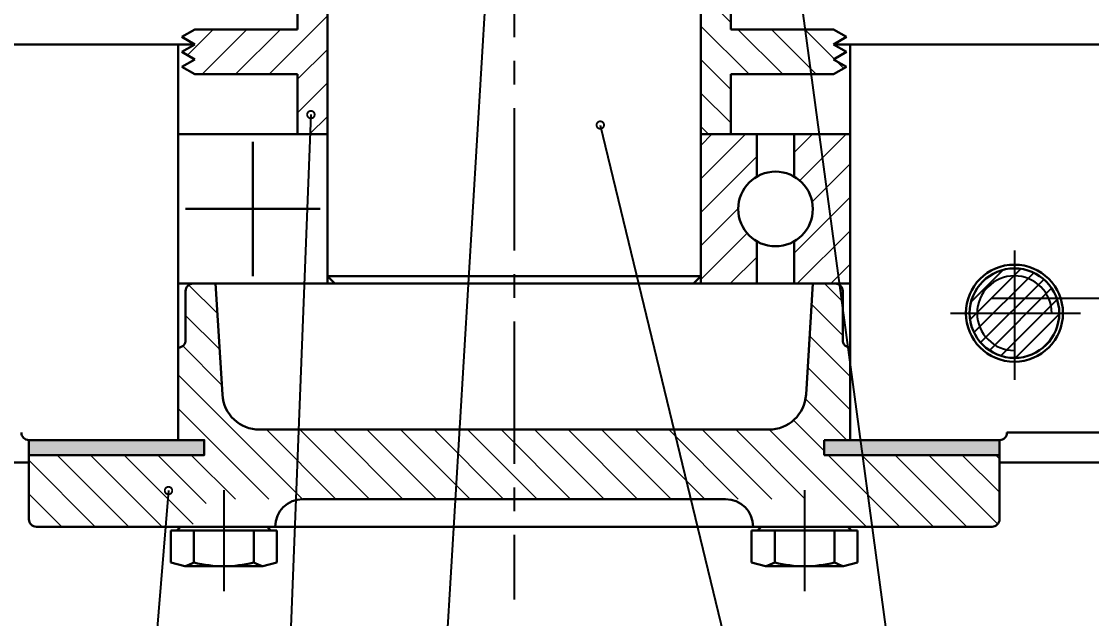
# Model space of a CAD drawing. Header units: millimetres. Extents: x -4 to 3231, y -4 to 1068.
# Drawn here: x 1116.1 to 1259.5, y 315.5 to 395.5 of the extents above; entities that cross this region are included whole.
import ezdxf
from ezdxf import colors
from ezdxf.entities.mleader import LeaderData, LeaderLine
from ezdxf.enums import TextEntityAlignment as Align
from ezdxf.math import Vec2, Vec3

# ---------------------------------------------------------------- set-up
doc = ezdxf.new("R2010")
doc.units = ezdxf.units.MM
doc.linetypes.add('CENTER2', pattern=[28.574999999999996, 19.05, -3.174999999999999, 3.174999999999999, -3.174999999999999])
for name, color, linetype, lineweight in [('xishixian', 7, 'Continuous', 9), ('剖面线', 5, 'Continuous', 20), ('粗实线', 7, 'Continuous', 30), ('粗实线层', 7, 'Continuous', 30)]:
    doc.layers.add(name, color=color, linetype=linetype, lineweight=lineweight)
for name, color, linetype in [('中心线', 1, 'CENTER2'), ('中心线层', 7, 'CENTER2'), ('细实线', 7, 'Continuous')]:
    doc.layers.add(name, color=color, linetype=linetype)
doc.styles.get("Standard").update_dxf_attribs({"font": 'txt', "bigfont": 'gbcbig.shx'})
doc.styles.add('国标字母', font='simfang.ttf', dxfattribs={"width": 0.667, "height": 5})
pattern_1 = [(135, (-1764.0659008781, -3005.454332721272), (-2.245064030267288, -2.245064030267288), [])]
pattern_2 = [(45, (-1764.0659008781, -3005.454332721272), (-2.245064030267288, 2.245064030267288), [])]

# ---------------------------------------------------------------- blocks, each defined once
blk = doc.blocks.new('_TagCircle')
at = {"color": 0, "linetype": 'ByBlock', "lineweight": -2, "transparency": 16777216}
blk.add_circle((0, 0), 4, dxfattribs=at)
at = {"layer": '细实线', "color": 0, "transparency": 16777216, "style": '国标字母'}
blk.add_attdef('TAGNUMBER', text='', height=3, dxfattribs=at).set_placement((0, -1.5), align=Align.CENTER)
blk = doc.blocks.new('_DotSmall')
at = {"color": 0, "linetype": 'ByBlock', "const_width": 0.5}
blk.add_lwpolyline([(-0.0625, 0, 1), (0.0625, 0, 1)], format="xyb", close=True, dxfattribs=at)

msp = doc.modelspace()

# ---------------------------------------------------------------- hatches: boundary and pattern name
at = {"layer": '中心线'}
h = msp.add_hatch(dxfattribs=at)
h.set_pattern_fill('ANSI31', color=0, scale=0.5)
h.set_pattern_definition([(45, (-1410.068907115892, -3229.454332721271), (-1.122532015133644, 1.122532015133644), [])])
edge = h.paths.add_edge_path()
edge.add_arc((1249.140022528545, 356.3672774597985), 6, 0, 360)
at = {"layer": '剖面线'}
h = msp.add_hatch(dxfattribs=at)
h.set_pattern_fill('ANSI31', color=0, angle=90)
h.set_pattern_definition(pattern_1)
edge = h.paths.add_edge_path()
edge.add_arc((973.1430287663316, 348.367277459799), 1, 180, 270, ccw=False)
edge.add_line((972.1430287663316, 348.367277459799), (972.1430287663334, 367.3672774597976))
edge.add_arc((971.1430287663334, 367.3672774597976), 1, 0, 90)
edge.add_line((971.1430287663334, 368.3672774597976), (969.625269874592, 368.3672774597981))
edge.add_line((969.625269874592, 368.3672774597981), (968.0112030874661, 348.7571258340968))
edge.add_arc((963.0280539181222, 349.1672774597981), 4.999999999999887, 270, 355.294721532098, ccw=False)
edge.add_line((963.0280539181222, 344.1672774597982), (962.2889789797546, 344.1672774597982))
edge.add_line((962.2889789797546, 344.1672774597982), (954.1426799968158, 344.1672774597982))
edge.add_line((954.1426799968158, 344.1672774597982), (954.1426799968158, 343.1672774597982))
edge.add_line((954.1426799968158, 343.1672774597982), (954.1914553180765, 342.6026221515093))
edge.add_line((954.1914553180765, 342.6026221515093), (962.1914553180765, 342.1026221515093))
edge.add_line((962.1914553180765, 342.1026221515093), (962.1914553180765, 335.1026221515093))
edge.add_line((962.1914553180765, 335.1026221515093), (954.1914553180769, 334.6026221515093))
edge.add_line((954.1914553180769, 334.6026221515093), (954.1426799968167, 333.0542774597993))
edge.add_line((954.1426799968167, 333.0542774597993), (968.7334765541568, 333.0542774597984))
edge.add_arc((968.7334765541567, 330.1672774597981), 2.887000000000285, -4.291678123991005e-11, 89.99999999999778, ccw=False)
edge.add_line((971.620476554157, 330.167277459796), (972.30309287209, 330.167277459796))
edge.add_line((972.30309287209, 330.167277459796), (973.1430287663366, 330.1672774597982))
edge.add_line((973.1430287663366, 330.1672774597982), (973.616838802116, 330.1672774597982))
edge.add_line((973.616838802116, 330.1672774597982), (981.1717722285321, 330.1672774597982))
edge.add_line((981.1717722285321, 330.1672774597982), (987.1430287663316, 330.1672774597982))
edge.add_arc((987.1430287663316, 331.1672774597982), 1, 270, 360)
edge.add_line((988.1430287663316, 331.1672774597982), (988.1430287663316, 337.1672774597982))
edge.add_line((988.1430287663316, 337.1672774597982), (988.1430287663316, 337.367277459799))
edge.add_line((988.1430287663316, 337.367277459799), (972.1430287663316, 337.367277459799))
edge.add_line((972.1430287663316, 337.367277459799), (972.1430287663316, 338.367277459799))
edge.add_line((972.1430287663316, 338.367277459799), (972.1430287663316, 339.367277459799))
edge.add_line((972.1430287663316, 339.367277459799), (973.1430287663316, 339.367277459799))
edge.add_line((973.1430287663316, 339.367277459799), (973.1430287663316, 347.367277459799))
edge = h.paths.add_edge_path()
edge.add_line((1042.140022528545, 339.1672774597982), (1021.99407231513, 339.1672774597982))
edge.add_arc((1021.99407231513, 344.167277459798), 4.999999999999773, 184.4855402773518, 270, ccw=False)
edge.add_line((1017.009386801682, 343.776239952625), (1015.553987728482, 362.3286973087224))
edge.add_line((1015.553987728482, 362.3286973087224), (1013.140022528542, 362.3286973087224))
edge.add_arc((1013.140022528542, 361.3286973087224), 1, 90, 180)
edge.add_line((1012.140022528542, 361.3286973087224), (1012.140022528544, 348.367277459799))
edge.add_arc((1011.140022528544, 348.367277459799), 1, -90.00000000005213, 0, ccw=False)
edge.add_line((1011.140022528543, 347.367277459799), (1011.140022528543, 339.367277459799))
edge.add_line((1011.140022528543, 339.367277459799), (1012.140022528544, 339.367277459799))
edge.add_line((1012.140022528544, 339.367277459799), (1012.140022528544, 337.367277459799))
edge.add_line((1012.140022528544, 337.367277459799), (996.1430287663316, 337.367277459799))
edge.add_line((996.1430287663316, 337.367277459799), (996.1430287663316, 331.1672774597982))
edge.add_arc((997.1430287663316, 331.1672774597982), 1, 180, 270)
edge.add_line((997.1430287663316, 330.1672774597982), (1011.140022528544, 330.1672774597982))
edge.add_line((1011.140022528544, 330.1672774597982), (1012.662574740717, 330.1672774597982))
edge.add_arc((1015.549574740718, 330.1672774597982), 2.887000000000171, 90, 180, ccw=False)
edge.add_line((1015.549574740718, 333.0542774597984), (1042.140022528545, 333.0542774597984))
edge.add_line((1042.140022528545, 333.0542774597984), (1042.140022528545, 339.1672774597982))
edge = h.paths.add_edge_path()
edge.add_line((1088.140022528544, 337.1672774597982), (1088.140022528544, 337.367277459799))
edge.add_line((1088.140022528544, 337.367277459799), (1072.140022528544, 337.367277459799))
edge.add_line((1072.140022528544, 337.367277459799), (1072.140022528544, 339.367277459799))
edge.add_line((1072.140022528544, 339.367277459799), (1073.140022528546, 339.367277459799))
edge.add_line((1073.140022528546, 339.367277459799), (1073.140022528545, 347.367277459799))
edge.add_arc((1073.140022528545, 348.367277459799), 1, 180, 270, ccw=False)
edge.add_line((1072.140022528545, 348.367277459799), (1072.140022528547, 361.3286973087224))
edge.add_arc((1071.140022528547, 361.3286973087224), 1, 0, 90)
edge.add_line((1071.140022528547, 362.3286973087224), (1069.647329872711, 362.3286973087211))
edge.add_line((1069.647329872711, 362.3286973087211), (1068.726057328608, 362.3286973087211))
edge.add_line((1068.726057328608, 362.3286973087211), (1067.270658255408, 343.776239952625))
edge.add_arc((1062.28597274196, 344.167277459798), 4.999999999999753, 270, 355.51445972264827, ccw=False)
edge.add_line((1062.28597274196, 339.1672774597982), (1042.140022528545, 339.1672774597982))
edge.add_line((1042.140022528545, 339.1672774597982), (1042.140022528545, 333.0542774597989))
edge.add_line((1042.140022528545, 333.0542774597989), (1068.730470316365, 333.0542774597984))
edge.add_arc((1068.730470316365, 330.1672774597983), 2.887000000000114, 1.8837909010471776e-10, 90, ccw=False)
edge.add_line((1071.617470316366, 330.1672774598078), (1073.513434644129, 330.1672774598082))
edge.add_line((1073.513434644129, 330.1672774598082), (1076.738765990745, 330.1672774597982))
edge.add_line((1076.738765990745, 330.1672774597982), (1087.140022528544, 330.1672774597982))
edge.add_arc((1087.140022528544, 331.1672774597982), 1, 270, 360)
edge.add_line((1088.140022528544, 331.1672774597982), (1088.140022528544, 337.1672774597982))
edge = h.paths.add_edge_path()
edge.add_line((1182.140022528544, 340.769499980931), (1181.363565393237, 340.769499980931))
edge.add_line((1181.363565393237, 340.769499980931), (1148.046108452862, 340.769499980931))
edge.add_arc((1148.046108452862, 345.769499980931), 5.000000000000057, 183.5240543289385, 270, ccw=False)
edge.add_line((1143.055563049763, 345.462162089334), (1142.140022528544, 360.3286873842667))
edge.add_line((1142.140022528544, 360.3286873842667), (1139.140022528544, 360.3286873842667))
edge.add_arc((1139.140022528544, 359.3286873842667), 1, 90, 180)
edge.add_line((1138.140022528544, 359.3286873842667), (1138.140022528544, 352.7672774597968))
edge.add_arc((1137.140022528544, 352.7672774597968), 1, -90, 0, ccw=False)
edge.add_line((1137.140022528544, 351.7672774597968), (1137.140022528543, 339.3672774597972))
edge.add_line((1137.140022528543, 339.3672774597972), (1139.640022528543, 339.3672774597972))
edge.add_line((1139.640022528543, 339.3672774597972), (1140.640022528544, 339.3672774597972))
edge.add_line((1140.640022528544, 339.3672774597972), (1140.640022528544, 337.3672774597972))
edge.add_line((1140.640022528544, 337.3672774597972), (1134.140022528544, 337.3672774597972))
edge.add_line((1134.140022528544, 337.3672774597972), (1129.640022528544, 337.3672774597972))
edge.add_line((1129.640022528544, 337.3672774597972), (1125.140022528544, 337.3672774597972))
edge.add_line((1125.140022528544, 337.3672774597972), (1117.140022528544, 337.3672774597972))
edge.add_line((1117.140022528544, 337.3672774597972), (1117.140022528544, 330.1672774597982))
edge.add_line((1117.140022528544, 330.1672774597982), (1117.140022528544, 328.7672774597986))
edge.add_arc((1118.140022528544, 328.7672774597986), 1, 180, 270)
edge.add_line((1118.140022528544, 327.7672774597986), (1139.139989957296, 327.7672774597968))
edge.add_arc((1142.829989957296, 327.7672774597968), 3.690000000000055, 90, 180, ccw=False)
edge.add_line((1142.829989957296, 331.4572774597968), (1182.140022528544, 331.4572774597964))
edge.add_line((1182.140022528544, 331.4572774597964), (1182.140022528544, 340.769499980931))
edge = h.paths.add_edge_path()
edge.add_line((1247.140022528544, 337.3672774597972), (1234.640022528544, 337.3672774597972))
edge.add_line((1234.640022528544, 337.3672774597972), (1230.140022528544, 337.3672774597972))
edge.add_line((1230.140022528544, 337.3672774597972), (1223.640022528544, 337.3672774597972))
edge.add_line((1223.640022528544, 337.3672774597972), (1223.640022528544, 339.3672774597972))
edge.add_line((1223.640022528544, 339.3672774597972), (1227.140022528545, 339.3672774597972))
edge.add_line((1227.140022528545, 339.3672774597972), (1227.140022528544, 351.7672774597968))
edge.add_arc((1227.140022528544, 352.7672774597968), 1, 180, 270, ccw=False)
edge.add_line((1226.140022528544, 352.7672774597968), (1226.140022528544, 359.3286873842667))
edge.add_arc((1225.140022528544, 359.3286873842667), 1, 0, 90)
edge.add_line((1225.140022528544, 360.3286873842667), (1222.140022528544, 360.3286873842667))
edge.add_line((1222.140022528544, 360.3286873842667), (1221.224482007326, 345.462162089334))
edge.add_arc((1216.233936604227, 345.769499980931), 5.000000000000008, 270, 356.4759456710615, ccw=False)
edge.add_line((1216.233936604227, 340.769499980931), (1182.140022528544, 340.769499980931))
edge.add_line((1182.140022528544, 340.769499980931), (1182.140022528544, 331.4572774597964))
edge.add_line((1182.140022528544, 331.4572774597964), (1221.450055099792, 331.4572774597968))
edge.add_arc((1221.450055099792, 327.7672774597968), 3.690000000000055, 0, 90, ccw=False)
edge.add_line((1225.140055099792, 327.7672774597968), (1246.140022528544, 327.7672774597968))
edge.add_arc((1246.140022528544, 328.7672774597968), 1, 270, 360)
edge.add_line((1247.140022528544, 328.7672774597968), (1247.140022528544, 337.3672774597972))
edge = h.paths.add_edge_path()
edge.add_line((1223.640022528545, 601.3672774597972), (1230.140022528545, 601.3672774597972))
edge.add_line((1230.140022528545, 601.3672774597972), (1234.640022528545, 601.3672774597972))
edge.add_line((1234.640022528545, 601.3672774597972), (1239.140022528545, 601.3672774597972))
edge.add_line((1239.140022528545, 601.3672774597972), (1247.140022528545, 601.3672774597972))
edge.add_line((1247.140022528545, 601.3672774597972), (1247.140022528545, 608.5672774597961))
edge.add_line((1247.140022528545, 608.5672774597961), (1247.140022528545, 609.9672774597957))
edge.add_arc((1246.140022528545, 609.9672774597957), 1, 0, 90)
edge.add_line((1246.140022528545, 610.9672774597957), (1225.08105509979, 610.9672774597957))
edge.add_arc((1221.39105509979, 610.9672774597971), 3.690000000000055, 270, 359.99999999997885, ccw=False)
edge.add_line((1221.39105509979, 607.277277459797), (1204.640022528544, 607.277277459797))
edge.add_line((1204.640022528544, 607.277277459797), (1204.640022528545, 605.0713164101904))
edge.add_line((1204.640022528545, 605.0713164101904), (1212.542230669684, 604.6082964019204))
edge.add_line((1212.542230669684, 604.6082964019204), (1212.640022528545, 597.6025664101903))
edge.add_line((1212.640022528545, 597.6025664101903), (1204.640022528544, 597.1338164101903))
edge.add_line((1204.640022528544, 597.1338164101903), (1204.640022528544, 595.0672774597961))
edge.add_line((1204.640022528544, 595.0672774597961), (1216.028378512828, 595.0672774597961))
edge.add_arc((1216.028378512828, 590.0672774597961), 5, 4.627525114374976, 90, ccw=False)
edge.add_line((1221.012079690636, 590.4706663172437), (1221.994871161108, 578.3286873842667))
edge.add_line((1221.994871161108, 578.3286873842667), (1225.140022528545, 578.3286873842667))
edge.add_arc((1225.140022528545, 579.3286873842667), 1, 270, 360)
edge.add_line((1226.140022528545, 579.3286873842667), (1226.140022528545, 585.9672774597975))
edge.add_arc((1227.140022528545, 585.9672774597975), 1, 90, 180, ccw=False)
edge.add_line((1227.140022528545, 586.9672774597975), (1227.140022528545, 599.3672774597976))
edge.add_line((1227.140022528545, 599.3672774597976), (1224.640022528545, 599.3672774597972))
edge.add_line((1224.640022528545, 599.3672774597972), (1223.640022528545, 599.3672774597972))
edge.add_line((1223.640022528545, 599.3672774597972), (1223.640022528545, 601.3672774597972))
edge = h.paths.add_edge_path()
edge.add_line((1159.140022528544, 597.1025664101903), (1151.640022528544, 597.6025664101903))
edge.add_line((1151.640022528544, 597.6025664101903), (1151.640022528544, 604.6025664101903))
edge.add_line((1151.640022528544, 604.6025664101903), (1159.140022528544, 605.1025664101903))
edge.add_line((1159.140022528544, 605.1025664101903), (1159.140022528544, 607.277277459797))
edge.add_line((1159.140022528544, 607.277277459797), (1142.8889899573, 607.277277459797))
edge.add_arc((1142.8889899573, 610.9672774597971), 3.690000000000055, 180.0000000000212, 270, ccw=False)
edge.add_line((1139.1989899573, 610.9672774597957), (1118.140022528544, 610.9672774597957))
edge.add_arc((1118.140022528544, 609.9672774597957), 1, 90, 180)
edge.add_line((1117.140022528544, 609.9672774597957), (1117.140022528544, 608.5672774597961))
edge.add_line((1117.140022528544, 608.5672774597961), (1117.140022528544, 601.3672774597972))
edge.add_line((1117.140022528544, 601.3672774597972), (1129.640022528544, 601.3672774597972))
edge.add_line((1129.640022528544, 601.3672774597972), (1134.140022528544, 601.3672774597972))
edge.add_line((1134.140022528544, 601.3672774597972), (1140.640022528544, 601.3672774597972))
edge.add_line((1140.640022528544, 601.3672774597972), (1140.640022528544, 599.3672774597972))
edge.add_line((1140.640022528544, 599.3672774597972), (1139.640022528544, 599.3672774597972))
edge.add_line((1139.640022528544, 599.3672774597972), (1137.140022528544, 599.3672774597976))
edge.add_line((1137.140022528544, 599.3672774597976), (1137.140022528544, 586.9672774597975))
edge.add_arc((1137.140022528544, 585.9672774597975), 1, 0, 90, ccw=False)
edge.add_line((1138.140022528544, 585.9672774597975), (1138.140022528544, 579.3286873842667))
edge.add_arc((1139.140022528544, 579.3286873842667), 1, 180, 270)
edge.add_line((1139.140022528544, 578.3286873842667), (1142.285173895982, 578.3286873842667))
edge.add_line((1142.285173895982, 578.3286873842667), (1143.267965366453, 590.4706663172437))
edge.add_arc((1148.251666544261, 590.0672774597961), 4.999999999999922, 90, 175.372474885625, ccw=False)
edge.add_line((1148.251666544261, 595.0672774597961), (1159.140022528544, 595.0672774597961))
edge.add_line((1159.140022528544, 595.0672774597961), (1159.140022528544, 597.1025664101903))
edge = h.paths.add_edge_path()
edge.add_line((1042.140022528545, 605.6772774597985), (1042.140022528545, 599.5672774597979))
edge.add_line((1042.140022528545, 599.5672774597979), (1062.28597274196, 599.5672774597979))
edge.add_arc((1062.28597274196, 594.5672774597977), 5.000000000000227, 4.4855402773512765, 90, ccw=False)
edge.add_line((1067.270658255409, 594.9583149669706), (1069.028426868594, 572.5514522455787))
edge.add_line((1069.028426868594, 572.5514522455787), (1071.143871422823, 572.5595944283245))
edge.add_arc((1071.140022528547, 573.5595870213037), 1.000000000000204, 270.220525942298, 360)
edge.add_line((1072.140022528547, 573.5595870213037), (1072.140022528545, 590.3672774597981))
edge.add_arc((1073.140022528545, 590.3672774597981), 1, 89.99999999994787, 180, ccw=False)
edge.add_line((1073.140022528546, 591.3672774597981), (1073.140022528545, 599.3672774597981))
edge.add_line((1073.140022528545, 599.3672774597981), (1072.140022528544, 599.3672774597981))
edge.add_line((1072.140022528544, 599.3672774597981), (1072.140022528544, 601.3672774597981))
edge.add_line((1072.140022528544, 601.3672774597981), (1088.140022528544, 601.4672774597975))
edge.add_line((1088.140022528544, 601.4672774597975), (1088.140022528544, 601.5672774597979))
edge.add_line((1088.140022528544, 601.5672774597979), (1088.140022528544, 607.5672774597979))
edge.add_arc((1087.140022528544, 607.5672774597979), 1, 0, 90)
edge.add_line((1087.140022528544, 608.5672774597979), (1075.117470316366, 608.5672774597979))
edge.add_arc((1072.227470316366, 608.5672774597979), 2.889999999999873, -90, 0, ccw=False)
edge.add_line((1072.227470316366, 605.677277459798), (1042.140022528545, 605.6772774597985))
edge = h.paths.add_edge_path()
edge.add_line((1042.140022528545, 605.6772774597985), (1012.052574740717, 605.677277459798))
edge.add_arc((1012.052574740717, 608.5672774597979), 2.889999999999873, 180, 270, ccw=False)
edge.add_line((1009.162574740717, 608.5672774597979), (1003.111279066343, 608.5672774597979))
edge.add_line((1003.111279066343, 608.5672774597979), (997.1400225285443, 608.5672774597979))
edge.add_arc((997.1400225285443, 607.567277459798), 0.9999999999998863, 90, 180.0555628141624)
edge.add_line((996.1400229987557, 607.5663077059012), (996.1430287663316, 601.3672774597981))
edge.add_line((996.1430287663316, 601.3672774597981), (1012.140022528544, 601.3672774597981))
edge.add_line((1012.140022528544, 601.3672774597981), (1012.140022528544, 599.3672774597981))
edge.add_line((1012.140022528544, 599.3672774597981), (1011.140022528544, 599.3672774597981))
edge.add_line((1011.140022528544, 599.3672774597981), (1011.140022528544, 591.3672774597981))
edge.add_arc((1011.140022528544, 590.3672774597981), 1, 0, 90, ccw=False)
edge.add_line((1012.140022528544, 590.3672774597981), (1012.140022528543, 573.3363494997616))
edge.add_arc((1013.140022528543, 573.3363494997614), 1, 179.999999999987, 270.220525942285)
edge.add_line((1013.143871422819, 572.3363569067824), (1015.253312395513, 572.3444759822064))
edge.add_line((1015.253312395513, 572.3444759822064), (1017.00877662395, 594.950457406434))
edge.add_arc((1021.99407231513, 594.5672774597978), 5.000000000000088, 89.99999999999869, 175.6047718212517, ccw=False)
edge.add_line((1021.99407231513, 599.5672774597979), (1022.533708969308, 599.5672774597979))
edge.add_line((1022.533708969308, 599.5672774597979), (1042.140022528545, 599.5672774597979))
edge.add_line((1042.140022528545, 599.5672774597979), (1042.140022528545, 605.6772774597985))
edge = h.paths.add_edge_path()
edge.add_line((972.1430287663316, 601.3672774597981), (988.1430287663316, 601.3672774597981))
edge.add_line((988.1430287663316, 601.3672774597981), (988.1430287663316, 601.5672774597979))
edge.add_line((988.1430287663316, 601.5672774597979), (988.1430287663316, 607.5672774597979))
edge.add_arc((987.1430287663316, 607.5672774597979), 1, 0, 90)
edge.add_line((987.1430287663316, 608.5672774597979), (975.1900928720847, 608.5672774597979))
edge.add_arc((972.3000928720849, 608.5672774597979), 2.889999999999873, -90, 0, ccw=False)
edge.add_line((972.3000928720849, 605.677277459798), (942.1430287663366, 605.6772774597989))
edge.add_line((942.1430287663366, 605.6772774597989), (942.1430287663366, 594.5672774597988))
edge.add_line((942.1430287663366, 594.5672774597988), (962.2889789797546, 594.5672774597979))
edge.add_line((962.2889789797546, 594.5672774597979), (963.0280539181222, 594.5672774597979))
edge.add_arc((963.028053918122, 589.5672774597979), 5, 4.705278467897983, 89.99999999999869, ccw=False)
edge.add_line((968.0112030874661, 589.9774290854989), (969.4606544429585, 572.3672774597985))
edge.add_line((969.4606544429585, 572.3672774597985), (971.1430287663325, 572.3672774597985))
edge.add_arc((971.1430287663325, 573.3672774597985), 1, 270, 360)
edge.add_line((972.1430287663325, 573.3672774597985), (972.1430287663316, 590.3672774597981))
edge.add_arc((973.1430287663316, 590.3672774597981), 1, 90, 180, ccw=False)
edge.add_line((973.1430287663316, 591.3672774597981), (973.1430287663316, 599.3672774597981))
edge.add_line((973.1430287663316, 599.3672774597981), (972.1430287663316, 599.3672774597981))
edge.add_line((972.1430287663316, 599.3672774597981), (972.1430287663316, 600.3672774597981))
edge.add_line((972.1430287663316, 600.3672774597981), (972.1430287663316, 601.3672774597981))
edge = h.paths.add_edge_path()
edge.add_line((942.1430287663366, 605.6772774597994), (911.9859646605846, 605.6772774597998))
edge.add_arc((911.9859646605846, 608.5672774597997), 2.889999999999873, 179.999999999982, 270, ccw=False)
edge.add_line((909.0959646605847, 608.5672774598006), (903.1142853041438, 608.5672774598015))
edge.add_line((903.1142853041438, 608.5672774598015), (897.1430287663306, 608.5672774598015))
edge.add_arc((897.1430287663306, 607.5672774598015), 1, 90, 180)
edge.add_line((896.1430287663306, 607.5672774598015), (896.1430287663443, 601.5672774598015))
edge.add_line((896.1430287663443, 601.5672774598015), (896.1430287663443, 601.3672774598008))
edge.add_line((896.1430287663443, 601.3672774598008), (912.1430287663443, 601.3672774598008))
edge.add_line((912.1430287663443, 601.3672774598008), (912.1430287663434, 600.3672774598008))
edge.add_line((912.1430287663434, 600.3672774598008), (912.1430287663434, 599.3672774598008))
edge.add_line((912.1430287663434, 599.3672774598008), (911.1430287663434, 599.3672774598008))
edge.add_line((911.1430287663434, 599.3672774598008), (911.1430287663425, 591.3672774598008))
edge.add_arc((911.1430287663425, 590.3672774598008), 1, 0, 90, ccw=False)
edge.add_line((912.1430287663425, 590.3672774598008), (912.1430287663411, 572.3672774597972))
edge.add_line((912.1430287663411, 572.3672774597972), (914.8254030897137, 572.3672774597972))
edge.add_line((914.8254030897137, 572.3672774597972), (916.2748544452079, 589.9774290855016))
edge.add_arc((921.2580036145517, 589.5672774597999), 4.999999999999802, 89.99999999999869, 175.294721532094, ccw=False)
edge.add_line((921.2580036145519, 594.5672774597997), (921.9970785529204, 594.5672774597997))
edge.add_line((921.9970785529204, 594.5672774597997), (942.1430287663366, 594.5672774597988))
edge.add_line((942.1430287663366, 594.5672774597988), (942.1430287663366, 605.6772774597994))
h = msp.add_hatch(dxfattribs=at)
h.set_pattern_fill('ANSI31', color=0, scale=0.5)
h.set_pattern_definition([(45, (0, 0), (-1.122532015133644, 1.122532015133644), [])])
h.paths.add_polyline_path([(1310.392150399456, 377.5894736735878, 0.4142135623730951), (1306.542150399456, 373.7394736735878), (1310.392150399456, 373.7394736735878)])
h.paths.add_polyline_path([(1310.392150399456, 377.5894736735878), (1310.392150399456, 373.7394736735878), (1314.242150399456, 373.7394736735878, 0.414213562373095)])
h.paths.add_polyline_path([(1310.392150399456, 373.7394736735878), (1306.542150399456, 373.7394736735878, 0.414213562373095), (1310.392150399456, 369.8894736735878)])
h.paths.add_polyline_path([(1314.242150399456, 373.7394736735878), (1310.392150399456, 373.7394736735878), (1310.392150399456, 369.8894736735878, 0.414213562373095)])
h.paths.add_polyline_path([(864.9943508206916, 567.2172774597981, 0.4142135623730964), (861.1443508206916, 563.3672774597981), (864.9943508206916, 563.3672774597981)])
h.paths.add_polyline_path([(864.9943508206916, 567.2172774597981), (864.9943508206916, 563.3672774597981), (868.8443508206916, 563.3672774597981, 0.4142135623730964)])
h.paths.add_polyline_path([(864.9943508206916, 563.3672774597981), (861.1443508206916, 563.3672774597981, 0.4142135623730964), (864.9943508206916, 559.517277459798)])
h.paths.add_polyline_path([(868.8443508206916, 563.3672774597981), (864.9943508206916, 563.3672774597981), (864.9943508206916, 559.517277459798, 0.4142135623730964)])
h = msp.add_hatch(dxfattribs=at)
h.set_pattern_fill('ANSI31', color=0, angle=90)
h.set_pattern_definition(pattern_1)
h.paths.add_polyline_path([(972.6426799968162, 545.3672774597985), (970.9106291892463, 546.3672774597985), (972.6426799968144, 547.3672774597985), (970.9106291892463, 548.3672774597985), (960.1426799968181, 548.3672774597985), (960.1426799968167, 556.3672774597985), (957.143377535856, 556.3672774597985), (957.1433775358555, 542.3672774597981), (958.1426799968158, 542.3672774597981), (970.9106291892472, 542.3672774597985), (972.6426799968162, 543.3672774597985), (970.9106291892472, 544.3672774597985)])
h.paths.add_polyline_path([(1060.140022528546, 542.3672774597985), (1070.907971720976, 542.3672774597985), (1072.640022528545, 543.3672774597985), (1070.907971720976, 544.3672774597985), (1072.640022528545, 545.3672774597985), (1070.907971720975, 546.3672774597985), (1072.640022528543, 547.3672774597985), (1070.841470290013, 548.4056720788662), (1060.140022528546, 548.3672774597985), (1060.140022528546, 556.3286442471158), (1057.140022528545, 556.3286442471158), (1057.140022528545, 532.4059894753418), (1060.140022528562, 532.4059894753418)])
h.paths.add_polyline_path([(1226.640022528545, 545.3672774597985), (1224.907971720975, 546.3672774597985), (1226.640022528543, 547.3672774597985), (1224.907971720975, 548.3672774597985), (1211.140022528545, 548.3672774597985), (1211.140022528545, 558.3286873842667), (1207.140022528545, 558.3286873842667), (1207.140022528545, 532.3286873842667), (1209.640022528544, 532.3286873842667), (1211.140022528547, 532.3286873842667), (1211.140022528546, 542.3672774597985), (1224.907971720976, 542.3672774597985), (1226.640022528545, 543.3672774597985), (1224.907971720976, 544.3672774597985)])
h.paths.add_polyline_path([(1226.640022528546, 393.3672774597981), (1224.907971720977, 394.3672774597981), (1211.140022528544, 394.3672774597981), (1211.140022528544, 404.3286873842676), (1207.140022528545, 404.3286873842676), (1207.140022528545, 380.3286873842667), (1211.140022528544, 380.3286873842667), (1211.140022528544, 388.3672774597981), (1224.907971720976, 388.3672774597981), (1226.640022528544, 389.3672774597981), (1224.907971720976, 390.3672774597981), (1226.640022528544, 391.3672774597981), (1224.907971720976, 392.3672774597981)])
h.paths.add_polyline_path([(1072.643851793661, 391.3668274481697), (1070.911080578468, 392.3672774597976), (1070.912550949356, 392.3672774597976), (1072.643881298829, 393.3668274479519), (1070.911845244032, 394.3668530000664), (1060.139887403118, 394.3670119142685), (1060.139997482251, 401.8286973087297), (1057.140022528542, 401.8286973087293), (1057.140022528542, 378.3286973087211), (1060.139646339607, 378.3286973087211), (1060.139794430675, 388.3670119149874), (1070.911756728533, 388.3668530007194), (1072.643822288495, 389.3668274483871), (1070.911786233699, 390.3668530005016)])
h.paths.add_polyline_path([(970.9141778721778, 392.3672774597976), (972.6462286797478, 393.3672774597976), (970.9141778721787, 394.3672774597976), (960.1462286797491, 394.3672774597972), (960.1462286797491, 396.3672774597985), (957.1426799968158, 396.3672774597985), (957.1426799968158, 384.3672774597981), (960.1391313138852, 384.3672774597981), (960.1462286797487, 388.3672774597972), (970.9141778721769, 388.3672774597972), (972.646228679746, 389.3672774597976), (970.9141778721778, 390.3672774597976), (972.646228679746, 391.3672774597976)])
h = msp.add_hatch(dxfattribs=at)
h.set_pattern_fill('ANSI31', color=0)
h.set_pattern_definition(pattern_2)
h.paths.add_polyline_path([(1157.140022528545, 404.3286873842671), (1153.140022528545, 404.3286873842671), (1153.140022528545, 394.3672774597981), (1139.372073336111, 394.3672774597981), (1137.640022528542, 393.3672774597981), (1139.372073336112, 392.3672774597981), (1137.640022528544, 391.3672774597981), (1139.372073336112, 390.3672774597981), (1137.640022528544, 389.3672774597981), (1139.372073336112, 388.3672774597981), (1153.140022528545, 388.3672774597981), (1153.140022528545, 380.3286873842667), (1157.140022528545, 380.3286873842667)])
h = msp.add_hatch(dxfattribs=at)
h.set_pattern_fill('ANSI31', color=0)
h.set_pattern_definition(pattern_2)
edge = h.paths.add_edge_path()
edge.add_arc((1217.140022528545, 370.3286873842667), 5, 119.99999999999989, 180, ccw=False)
edge.add_line((1214.640022528545, 374.6588144031889), (1214.640022528545, 380.3286873842667))
edge.add_line((1214.640022528545, 380.3286873842667), (1207.140022528545, 380.3286873842667))
edge.add_line((1207.140022528545, 380.3286873842667), (1207.140022528545, 360.3286873842667))
edge.add_line((1207.140022528545, 360.3286873842667), (1214.640022528545, 360.3286873842667))
edge.add_line((1214.640022528545, 360.3286873842667), (1214.640022528545, 365.998560365344))
edge.add_arc((1217.140022528545, 370.3286873842671), 5.000000000000805, 180.0000000000052, 240.0000000000053, ccw=False)
h = msp.add_hatch(dxfattribs=at)
h.set_pattern_fill('ANSI31', color=0)
h.set_pattern_definition(pattern_2)
edge = h.paths.add_edge_path()
edge.add_line((1227.140022528544, 380.3286873842667), (1219.640022528545, 380.3286873842667))
edge.add_line((1219.640022528545, 380.3286873842667), (1219.640022528545, 374.6588144031889))
edge.add_arc((1217.140022528545, 370.3286873842667), 5.000000000000016, 0, 60.00000000000023, ccw=False)
edge.add_arc((1217.140022528544, 370.3286873842671), 5.000000000000455, 299.99999999999466, 359.9999999999948, ccw=False)
edge.add_line((1219.640022528544, 365.998560365344), (1219.640022528544, 360.3286873842667))
edge.add_line((1219.640022528544, 360.3286873842667), (1227.140022528544, 360.3286873842667))
edge.add_line((1227.140022528544, 360.3286873842667), (1227.140022528544, 380.3286873842667))
at = {"layer": '粗实线'}
h = msp.add_hatch(color=0, dxfattribs=at)
h.dxf.hatch_style = 1
h.paths.add_polyline_path([(912.1430287663443, 601.3672774598008), (896.1430287663443, 601.3672774598008), (896.1430287663443, 599.3672774598008), (911.1430287663434, 599.3672774598008), (912.1430287663434, 599.3672774598008), (912.1430287663434, 600.3672774598008)])
h.paths.add_polyline_path([(988.1430287663316, 601.3672774597981), (972.1430287663316, 601.3672774597981), (972.1430287663316, 600.3672774597981), (972.1430287663316, 599.3672774597981), (973.1430287663316, 599.3672774597981), (988.1430287663316, 599.3672774597981)])
h.paths.add_polyline_path([(1012.140022528544, 601.3672774597981), (996.1430287663316, 601.3672774597981), (996.1430287663316, 599.3672774597981), (1011.140022528544, 599.3672774597981), (1012.140022528544, 599.3672774597981)])
h.paths.add_polyline_path([(1088.140022528544, 601.3672774597981), (1072.140022528544, 601.3672774597981), (1072.140022528544, 599.3672774597981), (1073.140022528545, 599.3672774597981), (1088.140022528544, 599.3672774597981)])
h.paths.add_polyline_path([(1140.640022528544, 601.3672774597972), (1134.140022528544, 601.3672774597972), (1129.640022528544, 601.3672774597972), (1125.140022528544, 601.3672774597972), (1117.140022528544, 601.3672774597972), (1117.140022528543, 599.3672774597994), (1139.640022528544, 599.3672774597972), (1140.640022528544, 599.3672774597972)])
h.paths.add_polyline_path([(1247.140022528545, 601.3672774597972), (1234.640022528545, 601.3672774597972), (1230.140022528545, 601.3672774597972), (1223.640022528545, 601.3672774597972), (1223.640022528545, 599.3672774597972), (1224.640022528545, 599.3672774597972), (1247.140022528546, 599.3672774597994)])
h.paths.add_polyline_path([(1247.140022528544, 339.3672774597972), (1223.640022528544, 339.3672774597972), (1223.640022528544, 337.3672774597972), (1230.140022528544, 337.3672774597972), (1234.640022528544, 337.3672774597972), (1247.140022528544, 337.3672774597972)])
h.paths.add_polyline_path([(1088.140022528543, 339.367277459799), (1080.640022528544, 339.367277459799), (1073.140022528546, 339.367277459799), (1072.140022528544, 339.367277459799), (1072.140022528544, 337.367277459799), (1088.140022528544, 337.367277459799)])
h.paths.add_polyline_path([(1012.140022528544, 339.367277459799), (1011.140022528544, 339.367277459799), (996.1430287663316, 339.367277459799), (996.1430287663316, 337.367277459799), (1012.140022528544, 337.367277459799)])
h.paths.add_polyline_path([(988.1430287663316, 339.367277459799), (973.1430287663316, 339.367277459799), (972.1430287663316, 339.367277459799), (972.1430287663316, 338.367277459799), (972.1430287663316, 337.367277459799), (988.1430287663316, 337.367277459799)])
h.paths.add_polyline_path([(912.1430287663316, 338.367277459799), (912.1430287663316, 339.2896838829533), (896.6433775358505, 339.367277459799), (896.1430287663316, 339.367277459799), (896.1430287663316, 337.367277459799), (912.1430287663316, 337.367277459799)])
h = msp.add_hatch(color=0, dxfattribs=at)
h.dxf.hatch_style = 1
h.paths.add_polyline_path([(1140.640022528544, 339.3672774597976), (1117.140022528545, 339.3672774597976), (1117.140022528545, 337.3672774597972), (1140.640022528544, 337.3672774597972)])

# ---------------------------------------------------------------- linework, layer by layer
at = {"layer": 'xishixian', "color": 0, "lineweight": 30}
for p, q in [((1137.140022528544, 392.3672774597981), (1137.140022528544, 351.7672774597968)), ((1227.140022528544, 392.3672774597981), (1227.140022528544, 351.7672774597968)), ((1310.340022528543, 340.3672774597972), (1248.140022528544, 340.3672774597976)), ((1117.140022528544, 339.3672774597972), (1117.140022528544, 337.3672774597972)), ((1117.140022528544, 337.3672774597972), (1117.140022528544, 339.3672774597972)), ((1117.140022528544, 339.3672774597972), (1139.640022528543, 339.3672774597972)), ((1223.640022528544, 339.3672774597972), (1247.140022528544, 339.3672774597972)), ((1182.140022528544, 331.4572774597964), (1153.829989957296, 331.4572774597968)), ((1182.140022528544, 331.4572774597964), (1210.450055099792, 331.4572774597968)), ((1182.140022528544, 327.7672774597968), (1139.139989957296, 327.7672774597968)), ((1182.140022528544, 327.7672774597968), (1246.140022528544, 327.7672774597968))]:
    msp.add_line(p, q, dxfattribs=at)
for centre, start, end in [((1153.829989957296, 327.7672774597968), 90, 180), ((1210.450055099792, 327.7672774597968), 0, 90)]:
    msp.add_arc(centre, 3.69, start, end, dxfattribs=at)
at = {"layer": '中心线', "color": 0, "lineweight": -3}
msp.add_line((1182.140022528545, 669.566782760442), (1182.140022528544, 318.028816826607), dxfattribs=at)
at = {"layer": '中心线', "color": 0}
for p, q in [((1249.140022528545, 364.7549378791282), (1249.140022528545, 347.450765854062)), ((1246.074156137183, 358.367277459799), (1295.251064183487, 358.3672774597994)), ((1240.561858297432, 356.3672774597985), (1258.007338752165, 356.3672774597985)), ((1143.249149563285, 332.681206897536), (1143.249149563285, 319.1245214795144)), ((1221.030895493804, 332.681206897536), (1221.030895493804, 319.1245214795144))]:
    msp.add_line(p, q, dxfattribs=at)
at = {"layer": '中心线层', "color": 0, "lineweight": 30}
for p, q in [((1129.640022528544, 337.3672774597972), (1125.140022528544, 337.3672774597972)), ((1129.640022528544, 337.3672774597972), (1134.140022528544, 337.3672774597972)), ((1234.640022528544, 337.3672774597972), (1230.140022528544, 337.3672774597972))]:
    msp.add_line(p, q, dxfattribs=at)
at = {"layer": '粗实线', "color": 0}
for p, q in [((1153.140022528545, 394.3672774597981), (1153.140022528545, 404.3286873842671)), ((1157.140022528545, 405.3286873842667), (1157.140022528545, 360.3286873842667)), ((1207.140022528545, 360.3286873842667), (1207.140022528545, 405.3286873842671)), ((1211.140022528544, 394.3672774597981), (1211.140022528544, 404.3286873842671)), ((1139.372073336111, 394.3672774597981), (1153.140022528545, 394.3672774597981)), ((1224.907971720977, 394.3672774597981), (1211.140022528544, 394.3672774597981)), ((1153.140022528545, 388.3672774597981), (1139.372073336112, 388.3672774597981)), ((1153.140022528545, 380.3286873842667), (1153.140022528545, 388.3672774597981)), ((1211.140022528544, 380.3286873842667), (1211.140022528544, 388.3672774597981)), ((1211.140022528544, 388.3672774597981), (1224.907971720976, 388.3672774597981)), ((1137.140022528544, 380.3286873842667), (1157.140022528545, 380.3286873842658)), ((1207.140022528545, 380.3286873842662), (1227.140022528545, 380.3286873842667)), ((1214.640022528545, 374.6588144031889), (1214.640022528545, 380.3286873842667)), ((1219.640022528545, 374.6588144031889), (1219.640022528545, 380.3286873842667)), ((1147.140022528545, 361.3286873842667), (1147.140022528545, 379.3286873842667)), ((1138.140022528544, 370.3286873842667), (1156.140022528545, 370.3286873842667)), ((1214.640022528545, 365.9985603653445), (1214.640022528545, 360.3286873842667)), ((1219.640022528544, 365.9985603653445), (1219.640022528544, 360.3286873842667)), ((1157.140022528545, 361.3286873842667), (1207.140022528545, 361.3286873842667)), ((1157.140022528545, 361.3286873842667), (1158.140022528544, 360.3286873842667)), ((1207.140022528544, 361.3286873842667), (1206.140022528544, 360.3286873842667)), ((1182.140022528544, 360.3286873842667), (1137.140022528544, 360.3286873842667)), ((1157.140022528545, 360.3286873842667), (1153.140022528545, 360.3286873842667)), ((1182.140022528544, 360.3286873842667), (1227.140022528544, 360.3286873842667)), ((1247.140022528544, 339.3672774597972), (1247.140022528544, 328.7672774597968)), ((1117.140022528544, 336.3672774597994), (1088.140022528544, 336.3672774597994)), ((1274.340022528543, 336.3672774597994), (1247.140022528544, 336.3672774597994)), ((1136.149149563285, 322.9672774597966), (1136.149149563285, 327.2672774597968)), ((1136.149149563285, 327.2672774597968), (1150.349149563285, 327.2672774597968)), ((1137.449149563285, 327.7672774597963), (1136.949149563285, 327.2672774597968)), ((1139.249149563285, 322.9672774597966), (1139.249149563285, 327.2672774597968)), ((1147.249149563285, 322.9672774597966), (1147.249149563285, 327.2672774597968)), ((1149.049149563285, 327.7672774597963), (1149.549149563285, 327.2672774597968)), ((1150.349149563285, 322.9672774597966), (1150.349149563285, 327.2672774597968)), ((1213.930895493804, 322.9672774597966), (1213.930895493804, 327.2672774597968)), ((1228.130895493804, 327.2672774597968), (1213.930895493804, 327.2672774597968)), ((1215.230895493803, 327.7672774597963), (1214.730895493804, 327.2672774597968)), ((1217.030895493804, 322.9672774597966), (1217.030895493804, 327.2672774597968)), ((1225.030895493804, 322.9672774597966), (1225.030895493804, 327.2672774597968)), ((1226.830895493804, 327.7672774597963), (1227.330895493803, 327.2672774597968)), ((1228.130895493804, 322.9672774597966), (1228.130895493804, 327.2672774597968)), ((1136.149149563285, 322.9672774597966), (1138.015174967069, 322.4672774597966)), ((1150.349149563284, 322.9672774597966), (1148.483124159501, 322.4672774597966)), ((1213.930895493804, 322.9672774597966), (1215.796920897588, 322.4672774597966)), ((1228.130895493803, 322.9672774597966), (1226.264870090019, 322.4672774597966)), ((1143.249149563285, 322.4672774597966), (1138.015174967068, 322.4672774597971)), ((1143.249149563285, 322.4672774597966), (1148.483124159502, 322.4672774597971)), ((1221.030895493804, 322.4672774597966), (1215.796920897586, 322.4672774597971)), ((1221.030895493804, 322.4672774597966), (1226.264870090021, 322.4672774597971))]:
    msp.add_line(p, q, dxfattribs=at)
at = {"layer": '粗实线', "color": 0, "lineweight": 30}
for p, q in [((1143.055563049763, 345.462162089334), (1142.140022528544, 360.3286873842667)), ((1221.224482007326, 345.462162089334), (1222.140022528544, 360.3286873842667)), ((1138.140022528544, 352.7672774597968), (1138.140022528544, 359.3286873842667)), ((1226.140022528544, 352.7672774597968), (1226.140022528544, 359.3286873842667)), ((1137.140022528544, 351.7672774597968), (1137.140022528543, 339.3672774597972)), ((1227.140022528544, 351.7672774597968), (1227.140022528545, 339.3672774597972)), ((1181.363565393237, 340.769499980931), (1148.046108452862, 340.769499980931)), ((1181.363565393237, 340.769499980931), (1216.233936604227, 340.769499980931)), ((1140.640022528544, 339.3672774597972), (1139.640022528544, 339.3672774597972)), ((1140.640022528544, 337.3672774597972), (1140.640022528544, 339.3672774597972)), ((1223.640022528544, 337.3672774597972), (1223.640022528544, 339.3672774597972)), ((1117.140022528544, 337.3672774597972), (1117.140022528544, 330.1672774597982)), ((1117.140022528544, 337.3672774597972), (1117.140022528544, 337.3672774597972)), ((1117.140022528544, 337.3672774597972), (1117.140022528544, 337.3672774597972)), ((1134.140022528544, 337.3672774597972), (1140.640022528544, 337.3672774597972)), ((1230.140022528544, 337.3672774597972), (1223.640022528544, 337.3672774597972)), ((1117.140022528544, 330.1672774597982), (1117.140022528544, 328.7672774597986)), ((1118.140022528544, 327.7672774597986), (1139.139989957296, 327.7672774597968))]:
    msp.add_line(p, q, dxfattribs=at)
at = {"layer": '粗实线', "color": 0}
msp.add_lwpolyline([(1117.140022528545, 339.3672774597976), (1140.640022528544, 339.3672774597976), (1140.640022528544, 337.3672774597972), (1117.140022528545, 337.3672774597972)], close=True, dxfattribs=at)
for centre, radius in [((1217.140022528545, 370.3286873842667), 5), ((1249.140022528545, 356.3672774597985), 6.5), ((1249.140022528545, 356.3672774597985), 6)]:
    msp.add_circle(centre, radius, dxfattribs=at)
for centre, radius, start, end in [((1139.140022528544, 359.3286873842667), 1, 90, 180), ((1225.140022528544, 359.3286873842667), 1, 0, 90), ((1117.140022528545, 340.3672774597994), 1.000000000000455, 180, 269.9999999999739), ((1247.140022528543, 340.3672774597976), 1.000000000000455, 270.0000000000521, 0), ((1135.579472601984, 330.2511604488332), 8.156070156532346, 287.3757421552617, 296.7393212536758), ((1143.249149563284, 338.7172774597971), 16.25000000000055, 255.7499673021932, 284.2500326978068), ((1150.918826524586, 330.2511604488332), 8.156070156532346, 243.2606787463241, 252.6242578447383), ((1213.361218532503, 330.2511604488332), 8.156070156532346, 287.3757421552617, 296.739321253662), ((1221.030895493804, 338.7172774597971), 16.25000000000055, 255.7499673021932, 284.2500326978068), ((1228.700572455105, 330.2511604488332), 8.156070156532346, 243.260678746338, 252.6242578447383)]:
    msp.add_arc(centre, radius, start, end, dxfattribs=at)
at = {"layer": '粗实线', "color": 0, "lineweight": 30}
for centre, radius, start, end in [((1137.140022528544, 352.7672774597968), 1, 270, 0), ((1227.140022528544, 352.7672774597968), 1, 180, 270), ((1148.046108452862, 345.769499980931), 5, 183.5240543289429, 270), ((1216.233936604227, 345.769499980931), 5, 270, 356.4759456710571), ((1118.140022528544, 328.7672774597986), 1, 180, 270), ((1246.140022528544, 328.7672774597968), 1, 270, 0)]:
    msp.add_arc(centre, radius, start, end, dxfattribs=at)
at = {"layer": '粗实线层', "color": 0}
for p, q in [((1137.640022528542, 393.3672774597981), (1139.372073336111, 394.3672774597981)), ((1226.640022528546, 393.3672774597981), (1224.907971720977, 394.3672774597981)), ((1139.372073336112, 392.3672774597981), (1137.640022528542, 393.3672774597981)), ((1224.907971720976, 392.3672774597981), (1226.640022528546, 393.3672774597981)), ((1137.640022528544, 391.3672774597981), (1139.372073336112, 392.3672774597981)), ((1139.372073336112, 390.3672774597981), (1137.640022528544, 391.3672774597981)), ((1226.640022528544, 391.3672774597981), (1224.907971720976, 392.3672774597981)), ((1224.907971720976, 390.3672774597981), (1226.640022528544, 391.3672774597981)), ((1137.640022528544, 389.3672774597981), (1139.372073336112, 390.3672774597981)), ((1226.640022528544, 389.3672774597981), (1224.907971720976, 390.3672774597981)), ((1139.372073336112, 388.3672774597981), (1137.640022528544, 389.3672774597981)), ((1224.907971720976, 388.3672774597981), (1226.640022528544, 389.3672774597981))]:
    msp.add_line(p, q, dxfattribs=at)
at = {"layer": '粗实线层', "color": 0, "lineweight": 30}
for p, q in [((1070.912550949356, 392.3672774597976), (1139.372073336113, 392.3672774597976)), ((1117.140022528544, 337.3672774597972), (1129.640022528544, 337.3672774597972)), ((1247.140022528544, 337.3672774597972), (1234.640022528544, 337.3672774597972))]:
    msp.add_line(p, q, dxfattribs=at)
at = {"layer": '细实线', "color": 0, "lineweight": 30}
msp.add_line((1224.907971720975, 392.3672774597981), (1289.140022528543, 392.3672774597981), dxfattribs=at)
at = {"layer": '细实线', "color": 0}
msp.add_arc((1249.140022528545, 356.3672774597985), 5, 0, 270, dxfattribs=at)

# ---------------------------------------------------------------- leaders
at = {"layer": '细实线'}
ml = msp.add_multileader_block('Standard', dxfattribs=at)
ml.set_content('_TagCircle', color=256)
ml.set_attribute('TAGNUMBER', '20', width=0)
ml.set_leader_properties()
ml.set_arrow_properties(name='DOTSMALL')
ml.build(insert=Vec2(0, 0))
ml.multileader.update_dxf_attribs({"text_right_attachment_type": 6, "dogleg_length": 0, "arrow_head_size": 2})
ctx = ml.context
ctx.base_point, ctx.arrow_head_size, ctx.plane_origin = Vec3(1164.016723073596, 294.6978854634153), 2, Vec3(1179.374565790393, 416.9746370267017)
ctx.right_attachment = 6
notes = []
notes.append((ctx, [(0, (1, 1, 0), (1172.016723073596, 294.6978854634153), (-1, 0), 0, [(0, [(1179.374565790393, 416.9746370267017)], 0, [])])]))
ctx.block.insert = Vec3(1168.016723073596, 294.6978854634153)
ml = msp.add_multileader_block('Standard', dxfattribs=at)
ml.set_content('_TagCircle', color=256)
ml.set_attribute('TAGNUMBER', '18', width=0)
ml.set_leader_properties()
ml.set_arrow_properties(name='DOTSMALL')
ml.build(insert=Vec2(0, 0))
ml.multileader.update_dxf_attribs({"text_right_attachment_type": 6, "dogleg_length": 0, "arrow_head_size": 2})
ctx = ml.context
ctx.base_point, ctx.arrow_head_size, ctx.plane_origin = Vec3(1234.541604738361, 294.6978854634153), 2, Vec3(1218.536167139577, 413.1506479562645)
ctx.right_attachment = 6
notes.append((ctx, [(0, (1, 1, 0), (1234.541604738361, 294.6978854634153), (1, 0), 0, [(0, [(1218.536167139577, 413.1506479562645)], 0, [])])]))
ctx.block.insert = Vec3(1238.541604738361, 294.6978854634153)
ml = msp.add_multileader_block('Standard', dxfattribs=at)
ml.set_content('_TagCircle', color=256)
ml.set_attribute('TAGNUMBER', '21', width=0)
ml.set_leader_properties()
ml.set_arrow_properties(name='DOTSMALL')
ml.build(insert=Vec2(0, 0))
ml.multileader.update_dxf_attribs({"text_right_attachment_type": 6, "dogleg_length": 0, "arrow_head_size": 2})
ctx = ml.context
ctx.base_point, ctx.arrow_head_size, ctx.plane_origin = Vec3(1143.483757129271, 294.6978854634153), 2, Vec3(1154.914587520186, 382.9647445966007)
ctx.right_attachment = 6
notes.append((ctx, [(0, (1, 1, 0), (1151.483757129271, 294.6978854634153), (-1, 0), 0, [(0, [(1154.914587520186, 382.9647445966007)], 0, [])])]))
ctx.block.insert = Vec3(1147.483757129271, 294.6978854634153)
ml = msp.add_multileader_block('Standard', dxfattribs=at)
ml.set_content('_TagCircle', color=256)
ml.set_attribute('TAGNUMBER', '19', width=0)
ml.set_leader_properties()
ml.set_arrow_properties(name='DOTSMALL')
ml.build(insert=Vec2(0, 0))
ml.multileader.update_dxf_attribs({"text_right_attachment_type": 6, "dogleg_length": 0, "arrow_head_size": 2})
ctx = ml.context
ctx.base_point, ctx.arrow_head_size, ctx.plane_origin = Vec3(1214.685386785336, 294.6978854634153), 2, Vec3(1193.671544050434, 381.5692275220817)
ctx.right_attachment = 6
notes.append((ctx, [(0, (1, 1, 0), (1214.685386785336, 294.6978854634153), (1, 0), 0, [(0, [(1193.671544050434, 381.5692275220817)], 0, [])])]))
ctx.block.insert = Vec3(1218.685386785336, 294.6978854634153)
ml = msp.add_multileader_block('Standard', dxfattribs=at)
ml.set_content('_TagCircle', color=256)
ml.set_attribute('TAGNUMBER', '22', width=0)
ml.set_leader_properties()
ml.set_arrow_properties(name='DOTSMALL')
ml.build(insert=Vec2(0, 0))
ml.multileader.update_dxf_attribs({"text_right_attachment_type": 6, "dogleg_length": 0, "arrow_head_size": 2})
ctx = ml.context
ctx.base_point, ctx.arrow_head_size, ctx.plane_origin = Vec3(1124.713601863216, 294.6978854634153), 2, Vec3(1135.84068690087, 332.5999062927408)
ctx.right_attachment = 6
notes.append((ctx, [(0, (1, 1, 0), (1132.713601863216, 294.6978854634153), (-1, 0), 0, [(0, [(1135.84068690087, 332.5999062927408)], 0, [])])]))
ctx.block.insert = Vec3(1128.713601863216, 294.6978854634153)
for ctx, leaders in notes:
    for number, flags, end, landing, length, lines in leaders:
        leader = LeaderData()
        leader.index, (leader.has_last_leader_line, leader.has_dogleg_vector, leader.attachment_direction) = number, flags
        leader.last_leader_point, leader.dogleg_vector, leader.dogleg_length = Vec3(end), Vec3(landing), length
        for number, points, colour, breaks in lines:
            line = LeaderLine()
            line.index, line.vertices, line.color, line.breaks = number, Vec3.list(points), colors.encode_raw_color(colour), breaks
            leader.lines.append(line)
        ctx.leaders.append(leader)

doc.saveas('drawing.dxf')
